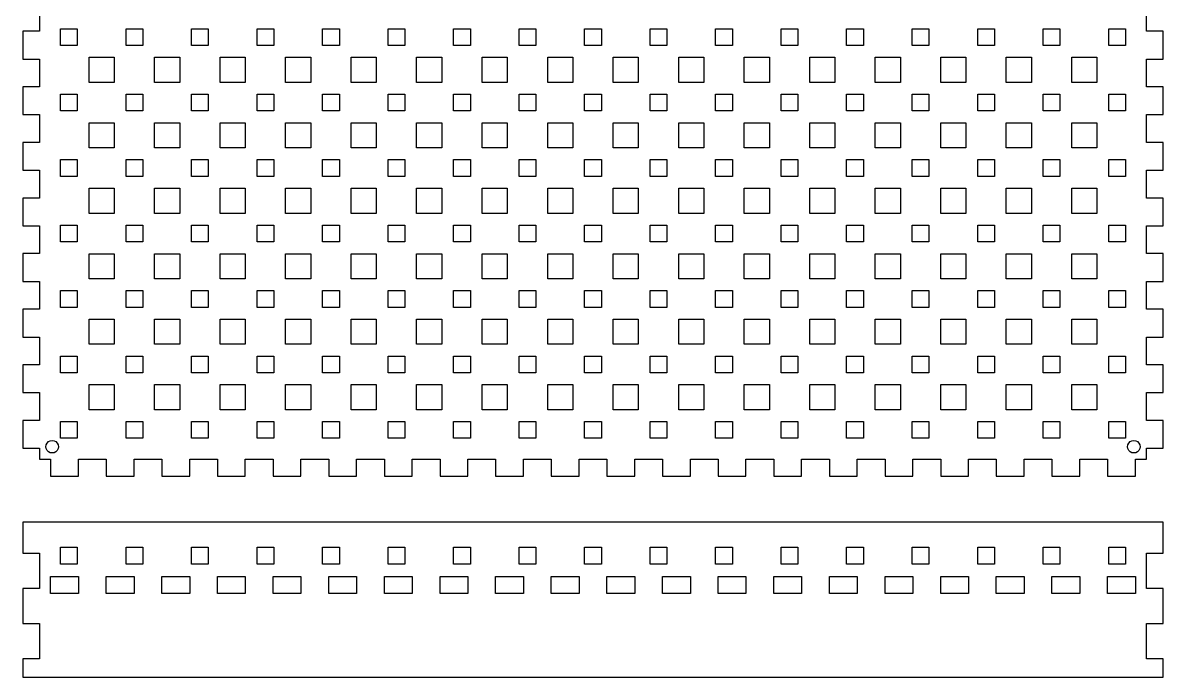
# Model space of a CAD drawing. Header units: metres. Extents: x -282 to 272, y -680 to 554.
# Drawn here: x 0 to 272, y -48 to 108.2 of the extents above; entities that cross this region are included whole.
import ezdxf

# ---------------------------------------------------------------- set-up
doc = ezdxf.new("R2010")
doc.units = ezdxf.units.M

msp = doc.modelspace()

# ---------------------------------------------------------------- linework, layer by layer
for p, q in [((4, 112.78), (4, 106.146)), ((268, 106.146), (268, 112.78)), ((4, 106.146), (0, 106.146)), ((0, 106.146), (0, 99.5122)), ((9, 102.75), (9, 106.75)), ((9, 106.75), (13, 106.75)), ((13, 106.75), (13, 102.75)), ((24.625, 102.75), (24.625, 106.75)), ((24.625, 106.75), (28.625, 106.75)), ((28.625, 106.75), (28.625, 102.75)), ((40.25, 102.75), (40.25, 106.75)), ((40.25, 106.75), (44.25, 106.75)), ((44.25, 106.75), (44.25, 102.75)), ((55.875, 102.75), (55.875, 106.75)), ((55.875, 106.75), (59.875, 106.75)), ((59.875, 106.75), (59.875, 102.75)), ((71.5, 102.75), (71.5, 106.75)), ((71.5, 106.75), (75.5, 106.75)), ((75.5, 106.75), (75.5, 102.75)), ((87.125, 102.75), (87.125, 106.75)), ((87.125, 106.75), (91.125, 106.75)), ((91.125, 106.75), (91.125, 102.75)), ((102.75, 102.75), (102.75, 106.75)), ((102.75, 106.75), (106.75, 106.75)), ((106.75, 106.75), (106.75, 102.75)), ((118.375, 102.75), (118.375, 106.75)), ((118.375, 106.75), (122.375, 106.75)), ((122.375, 106.75), (122.375, 102.75)), ((134, 102.75), (134, 106.75)), ((134, 106.75), (138, 106.75)), ((138, 106.75), (138, 102.75)), ((149.625, 102.75), (149.625, 106.75)), ((149.625, 106.75), (153.625, 106.75)), ((153.625, 106.75), (153.625, 102.75)), ((165.25, 102.75), (165.25, 106.75)), ((165.25, 106.75), (169.25, 106.75)), ((169.25, 106.75), (169.25, 102.75)), ((180.875, 102.75), (180.875, 106.75)), ((180.875, 106.75), (184.875, 106.75)), ((184.875, 106.75), (184.875, 102.75)), ((196.5, 102.75), (196.5, 106.75)), ((196.5, 106.75), (200.5, 106.75)), ((200.5, 106.75), (200.5, 102.75)), ((212.125, 102.75), (212.125, 106.75)), ((212.125, 106.75), (216.125, 106.75)), ((216.125, 106.75), (216.125, 102.75)), ((227.75, 102.75), (227.75, 106.75)), ((227.75, 106.75), (231.75, 106.75)), ((231.75, 106.75), (231.75, 102.75)), ((243.375, 102.75), (243.375, 106.75)), ((243.375, 106.75), (247.375, 106.75)), ((247.375, 106.75), (247.375, 102.75)), ((259, 102.75), (259, 106.75)), ((259, 106.75), (263, 106.75)), ((263, 106.75), (263, 102.75)), ((272, 106.146), (268, 106.146)), ((272, 99.5122), (272, 106.146)), ((13, 102.75), (9, 102.75)), ((28.625, 102.75), (24.625, 102.75)), ((44.25, 102.75), (40.25, 102.75)), ((59.875, 102.75), (55.875, 102.75)), ((75.5, 102.75), (71.5, 102.75)), ((91.125, 102.75), (87.125, 102.75)), ((106.75, 102.75), (102.75, 102.75)), ((122.375, 102.75), (118.375, 102.75)), ((138, 102.75), (134, 102.75)), ((153.625, 102.75), (149.625, 102.75)), ((169.25, 102.75), (165.25, 102.75)), ((184.875, 102.75), (180.875, 102.75)), ((200.5, 102.75), (196.5, 102.75)), ((216.125, 102.75), (212.125, 102.75)), ((231.75, 102.75), (227.75, 102.75)), ((247.375, 102.75), (243.375, 102.75)), ((263, 102.75), (259, 102.75)), ((0, 99.5122), (4, 99.5122)), ((4, 99.5122), (4, 92.878)), ((15.8125, 93.9375), (15.8125, 99.9375)), ((15.8125, 99.9375), (21.8125, 99.9375)), ((21.8125, 99.9375), (21.8125, 93.9375)), ((31.4375, 93.9375), (31.4375, 99.9375)), ((31.4375, 99.9375), (37.4375, 99.9375)), ((37.4375, 99.9375), (37.4375, 93.9375)), ((47.0625, 93.9375), (47.0625, 99.9375)), ((47.0625, 99.9375), (53.0625, 99.9375)), ((53.0625, 99.9375), (53.0625, 93.9375)), ((62.6875, 93.9375), (62.6875, 99.9375)), ((62.6875, 99.9375), (68.6875, 99.9375)), ((68.6875, 99.9375), (68.6875, 93.9375)), ((78.3125, 93.9375), (78.3125, 99.9375)), ((78.3125, 99.9375), (84.3125, 99.9375)), ((84.3125, 99.9375), (84.3125, 93.9375)), ((93.9375, 93.9375), (93.9375, 99.9375)), ((93.9375, 99.9375), (99.9375, 99.9375)), ((99.9375, 99.9375), (99.9375, 93.9375)), ((109.562, 93.9375), (109.562, 99.9375)), ((109.562, 99.9375), (115.562, 99.9375)), ((115.562, 99.9375), (115.562, 93.9375)), ((125.188, 93.9375), (125.188, 99.9375)), ((125.188, 99.9375), (131.188, 99.9375)), ((131.188, 99.9375), (131.188, 93.9375)), ((140.812, 93.9375), (140.812, 99.9375)), ((140.812, 99.9375), (146.812, 99.9375)), ((146.812, 99.9375), (146.812, 93.9375)), ((156.438, 93.9375), (156.438, 99.9375)), ((156.438, 99.9375), (162.438, 99.9375)), ((162.438, 99.9375), (162.438, 93.9375)), ((172.062, 93.9375), (172.062, 99.9375)), ((172.062, 99.9375), (178.062, 99.9375)), ((178.062, 99.9375), (178.062, 93.9375)), ((187.688, 93.9375), (187.688, 99.9375)), ((187.688, 99.9375), (193.688, 99.9375)), ((193.688, 99.9375), (193.688, 93.9375)), ((203.312, 93.9375), (203.312, 99.9375)), ((203.312, 99.9375), (209.312, 99.9375)), ((209.312, 99.9375), (209.312, 93.9375)), ((218.938, 93.9375), (218.938, 99.9375)), ((218.938, 99.9375), (224.938, 99.9375)), ((224.938, 99.9375), (224.938, 93.9375)), ((234.562, 93.9375), (234.562, 99.9375)), ((234.562, 99.9375), (240.562, 99.9375)), ((240.562, 99.9375), (240.562, 93.9375)), ((250.188, 93.9375), (250.188, 99.9375)), ((250.188, 99.9375), (256.188, 99.9375)), ((256.188, 99.9375), (256.188, 93.9375)), ((268, 92.878), (268, 99.5122)), ((268, 99.5122), (272, 99.5122)), ((4, 92.878), (0, 92.878)), ((0, 92.878), (0, 86.2439)), ((21.8125, 93.9375), (15.8125, 93.9375)), ((37.4375, 93.9375), (31.4375, 93.9375)), ((53.0625, 93.9375), (47.0625, 93.9375)), ((68.6875, 93.9375), (62.6875, 93.9375)), ((84.3125, 93.9375), (78.3125, 93.9375)), ((99.9375, 93.9375), (93.9375, 93.9375)), ((115.562, 93.9375), (109.562, 93.9375)), ((131.188, 93.9375), (125.188, 93.9375)), ((146.812, 93.9375), (140.812, 93.9375)), ((162.438, 93.9375), (156.438, 93.9375)), ((178.062, 93.9375), (172.062, 93.9375)), ((193.688, 93.9375), (187.688, 93.9375)), ((209.312, 93.9375), (203.312, 93.9375)), ((224.938, 93.9375), (218.938, 93.9375)), ((240.562, 93.9375), (234.562, 93.9375)), ((256.188, 93.9375), (250.188, 93.9375)), ((272, 92.878), (268, 92.878)), ((272, 86.2439), (272, 92.878)), ((9, 87.125), (9, 91.125)), ((9, 91.125), (13, 91.125)), ((13, 91.125), (13, 87.125)), ((24.625, 87.125), (24.625, 91.125)), ((24.625, 91.125), (28.625, 91.125)), ((28.625, 91.125), (28.625, 87.125)), ((40.25, 87.125), (40.25, 91.125)), ((40.25, 91.125), (44.25, 91.125)), ((44.25, 91.125), (44.25, 87.125)), ((55.875, 87.125), (55.875, 91.125)), ((55.875, 91.125), (59.875, 91.125)), ((59.875, 91.125), (59.875, 87.125)), ((71.5, 87.125), (71.5, 91.125)), ((71.5, 91.125), (75.5, 91.125)), ((75.5, 91.125), (75.5, 87.125)), ((87.125, 87.125), (87.125, 91.125)), ((87.125, 91.125), (91.125, 91.125)), ((91.125, 91.125), (91.125, 87.125)), ((102.75, 87.125), (102.75, 91.125)), ((102.75, 91.125), (106.75, 91.125)), ((106.75, 91.125), (106.75, 87.125)), ((118.375, 87.125), (118.375, 91.125)), ((118.375, 91.125), (122.375, 91.125)), ((122.375, 91.125), (122.375, 87.125)), ((134, 87.125), (134, 91.125)), ((134, 91.125), (138, 91.125)), ((138, 91.125), (138, 87.125)), ((149.625, 87.125), (149.625, 91.125)), ((149.625, 91.125), (153.625, 91.125)), ((153.625, 91.125), (153.625, 87.125)), ((165.25, 87.125), (165.25, 91.125)), ((165.25, 91.125), (169.25, 91.125)), ((169.25, 91.125), (169.25, 87.125)), ((180.875, 87.125), (180.875, 91.125)), ((180.875, 91.125), (184.875, 91.125)), ((184.875, 91.125), (184.875, 87.125)), ((196.5, 87.125), (196.5, 91.125)), ((196.5, 91.125), (200.5, 91.125)), ((200.5, 91.125), (200.5, 87.125)), ((212.125, 87.125), (212.125, 91.125)), ((212.125, 91.125), (216.125, 91.125)), ((216.125, 91.125), (216.125, 87.125)), ((227.75, 87.125), (227.75, 91.125)), ((227.75, 91.125), (231.75, 91.125)), ((231.75, 91.125), (231.75, 87.125)), ((243.375, 87.125), (243.375, 91.125)), ((243.375, 91.125), (247.375, 91.125)), ((247.375, 91.125), (247.375, 87.125)), ((259, 87.125), (259, 91.125)), ((259, 91.125), (263, 91.125)), ((263, 91.125), (263, 87.125)), ((13, 87.125), (9, 87.125)), ((28.625, 87.125), (24.625, 87.125)), ((44.25, 87.125), (40.25, 87.125)), ((59.875, 87.125), (55.875, 87.125)), ((75.5, 87.125), (71.5, 87.125)), ((91.125, 87.125), (87.125, 87.125)), ((106.75, 87.125), (102.75, 87.125)), ((122.375, 87.125), (118.375, 87.125)), ((138, 87.125), (134, 87.125)), ((153.625, 87.125), (149.625, 87.125)), ((169.25, 87.125), (165.25, 87.125)), ((184.875, 87.125), (180.875, 87.125)), ((200.5, 87.125), (196.5, 87.125)), ((216.125, 87.125), (212.125, 87.125)), ((231.75, 87.125), (227.75, 87.125)), ((247.375, 87.125), (243.375, 87.125)), ((263, 87.125), (259, 87.125)), ((0, 86.2439), (4, 86.2439)), ((4, 86.2439), (4, 79.6097)), ((268, 79.6097), (268, 86.2439)), ((268, 86.2439), (272, 86.2439)), ((15.8125, 78.3125), (15.8125, 84.3125)), ((15.8125, 84.3125), (21.8125, 84.3125)), ((21.8125, 84.3125), (21.8125, 78.3125)), ((31.4375, 78.3125), (31.4375, 84.3125)), ((31.4375, 84.3125), (37.4375, 84.3125)), ((37.4375, 84.3125), (37.4375, 78.3125)), ((47.0625, 78.3125), (47.0625, 84.3125)), ((47.0625, 84.3125), (53.0625, 84.3125)), ((53.0625, 84.3125), (53.0625, 78.3125)), ((62.6875, 78.3125), (62.6875, 84.3125)), ((62.6875, 84.3125), (68.6875, 84.3125)), ((68.6875, 84.3125), (68.6875, 78.3125)), ((78.3125, 78.3125), (78.3125, 84.3125)), ((78.3125, 84.3125), (84.3125, 84.3125)), ((84.3125, 84.3125), (84.3125, 78.3125)), ((93.9375, 78.3125), (93.9375, 84.3125)), ((93.9375, 84.3125), (99.9375, 84.3125)), ((99.9375, 84.3125), (99.9375, 78.3125)), ((109.562, 78.3125), (109.562, 84.3125)), ((109.562, 84.3125), (115.562, 84.3125)), ((115.562, 84.3125), (115.562, 78.3125)), ((125.188, 78.3125), (125.188, 84.3125)), ((125.188, 84.3125), (131.188, 84.3125)), ((131.188, 84.3125), (131.188, 78.3125)), ((140.812, 78.3125), (140.812, 84.3125)), ((140.812, 84.3125), (146.812, 84.3125)), ((146.812, 84.3125), (146.812, 78.3125)), ((156.438, 78.3125), (156.438, 84.3125)), ((156.438, 84.3125), (162.438, 84.3125)), ((162.438, 84.3125), (162.438, 78.3125)), ((172.062, 78.3125), (172.062, 84.3125)), ((172.062, 84.3125), (178.062, 84.3125)), ((178.062, 84.3125), (178.062, 78.3125)), ((187.688, 78.3125), (187.688, 84.3125)), ((187.688, 84.3125), (193.688, 84.3125)), ((193.688, 84.3125), (193.688, 78.3125)), ((203.312, 78.3125), (203.312, 84.3125)), ((203.312, 84.3125), (209.312, 84.3125)), ((209.312, 84.3125), (209.312, 78.3125)), ((218.938, 78.3125), (218.938, 84.3125)), ((218.938, 84.3125), (224.938, 84.3125)), ((224.938, 84.3125), (224.938, 78.3125)), ((234.562, 78.3125), (234.562, 84.3125)), ((234.562, 84.3125), (240.562, 84.3125)), ((240.562, 84.3125), (240.562, 78.3125)), ((250.188, 78.3125), (250.188, 84.3125)), ((250.188, 84.3125), (256.188, 84.3125)), ((256.188, 84.3125), (256.188, 78.3125)), ((4, 79.6097), (0, 79.6097)), ((0, 79.6097), (0, 72.9756)), ((272, 79.6097), (268, 79.6097)), ((272, 72.9756), (272, 79.6097)), ((21.8125, 78.3125), (15.8125, 78.3125)), ((37.4375, 78.3125), (31.4375, 78.3125)), ((53.0625, 78.3125), (47.0625, 78.3125)), ((68.6875, 78.3125), (62.6875, 78.3125)), ((84.3125, 78.3125), (78.3125, 78.3125)), ((99.9375, 78.3125), (93.9375, 78.3125)), ((115.562, 78.3125), (109.562, 78.3125)), ((131.188, 78.3125), (125.188, 78.3125)), ((146.812, 78.3125), (140.812, 78.3125)), ((162.438, 78.3125), (156.438, 78.3125)), ((178.062, 78.3125), (172.062, 78.3125)), ((193.688, 78.3125), (187.688, 78.3125)), ((209.312, 78.3125), (203.312, 78.3125)), ((224.938, 78.3125), (218.938, 78.3125)), ((240.562, 78.3125), (234.562, 78.3125)), ((256.188, 78.3125), (250.188, 78.3125)), ((9, 71.5), (9, 75.5)), ((9, 75.5), (13, 75.5)), ((13, 75.5), (13, 71.5)), ((24.625, 71.5), (24.625, 75.5)), ((24.625, 75.5), (28.625, 75.5)), ((28.625, 75.5), (28.625, 71.5)), ((40.25, 71.5), (40.25, 75.5)), ((40.25, 75.5), (44.25, 75.5)), ((44.25, 75.5), (44.25, 71.5)), ((55.875, 71.5), (55.875, 75.5)), ((55.875, 75.5), (59.875, 75.5)), ((59.875, 75.5), (59.875, 71.5)), ((71.5, 71.5), (71.5, 75.5)), ((71.5, 75.5), (75.5, 75.5)), ((75.5, 75.5), (75.5, 71.5)), ((87.125, 71.5), (87.125, 75.5)), ((87.125, 75.5), (91.125, 75.5)), ((91.125, 75.5), (91.125, 71.5)), ((102.75, 71.5), (102.75, 75.5)), ((102.75, 75.5), (106.75, 75.5)), ((106.75, 75.5), (106.75, 71.5)), ((118.375, 71.5), (118.375, 75.5)), ((118.375, 75.5), (122.375, 75.5)), ((122.375, 75.5), (122.375, 71.5)), ((134, 71.5), (134, 75.5)), ((134, 75.5), (138, 75.5)), ((138, 75.5), (138, 71.5)), ((149.625, 71.5), (149.625, 75.5)), ((149.625, 75.5), (153.625, 75.5)), ((153.625, 75.5), (153.625, 71.5)), ((165.25, 71.5), (165.25, 75.5)), ((165.25, 75.5), (169.25, 75.5)), ((169.25, 75.5), (169.25, 71.5)), ((180.875, 71.5), (180.875, 75.5)), ((180.875, 75.5), (184.875, 75.5)), ((184.875, 75.5), (184.875, 71.5)), ((196.5, 71.5), (196.5, 75.5)), ((196.5, 75.5), (200.5, 75.5)), ((200.5, 75.5), (200.5, 71.5)), ((212.125, 71.5), (212.125, 75.5)), ((212.125, 75.5), (216.125, 75.5)), ((216.125, 75.5), (216.125, 71.5)), ((227.75, 71.5), (227.75, 75.5)), ((227.75, 75.5), (231.75, 75.5)), ((231.75, 75.5), (231.75, 71.5)), ((243.375, 71.5), (243.375, 75.5)), ((243.375, 75.5), (247.375, 75.5)), ((247.375, 75.5), (247.375, 71.5)), ((259, 71.5), (259, 75.5)), ((259, 75.5), (263, 75.5)), ((263, 75.5), (263, 71.5)), ((0, 72.9756), (4, 72.9756)), ((4, 72.9756), (4, 66.3415)), ((13, 71.5), (9, 71.5)), ((28.625, 71.5), (24.625, 71.5)), ((44.25, 71.5), (40.25, 71.5)), ((59.875, 71.5), (55.875, 71.5)), ((75.5, 71.5), (71.5, 71.5)), ((91.125, 71.5), (87.125, 71.5)), ((106.75, 71.5), (102.75, 71.5)), ((122.375, 71.5), (118.375, 71.5)), ((138, 71.5), (134, 71.5)), ((153.625, 71.5), (149.625, 71.5)), ((169.25, 71.5), (165.25, 71.5)), ((184.875, 71.5), (180.875, 71.5)), ((200.5, 71.5), (196.5, 71.5)), ((216.125, 71.5), (212.125, 71.5)), ((231.75, 71.5), (227.75, 71.5)), ((247.375, 71.5), (243.375, 71.5)), ((263, 71.5), (259, 71.5)), ((268, 66.3415), (268, 72.9756)), ((268, 72.9756), (272, 72.9756)), ((15.8125, 62.6875), (15.8125, 68.6875)), ((15.8125, 68.6875), (21.8125, 68.6875)), ((21.8125, 68.6875), (21.8125, 62.6875)), ((31.4375, 62.6875), (31.4375, 68.6875)), ((31.4375, 68.6875), (37.4375, 68.6875)), ((37.4375, 68.6875), (37.4375, 62.6875)), ((47.0625, 62.6875), (47.0625, 68.6875)), ((47.0625, 68.6875), (53.0625, 68.6875)), ((53.0625, 68.6875), (53.0625, 62.6875)), ((62.6875, 62.6875), (62.6875, 68.6875)), ((62.6875, 68.6875), (68.6875, 68.6875)), ((68.6875, 68.6875), (68.6875, 62.6875)), ((78.3125, 62.6875), (78.3125, 68.6875)), ((78.3125, 68.6875), (84.3125, 68.6875)), ((84.3125, 68.6875), (84.3125, 62.6875)), ((93.9375, 62.6875), (93.9375, 68.6875)), ((93.9375, 68.6875), (99.9375, 68.6875)), ((99.9375, 68.6875), (99.9375, 62.6875)), ((109.562, 62.6875), (109.562, 68.6875)), ((109.562, 68.6875), (115.562, 68.6875)), ((115.562, 68.6875), (115.562, 62.6875)), ((125.188, 62.6875), (125.188, 68.6875)), ((125.188, 68.6875), (131.188, 68.6875)), ((131.188, 68.6875), (131.188, 62.6875)), ((140.812, 62.6875), (140.812, 68.6875)), ((140.812, 68.6875), (146.812, 68.6875)), ((146.812, 68.6875), (146.812, 62.6875)), ((156.438, 62.6875), (156.438, 68.6875)), ((156.438, 68.6875), (162.438, 68.6875)), ((162.438, 68.6875), (162.438, 62.6875)), ((172.062, 62.6875), (172.062, 68.6875)), ((172.062, 68.6875), (178.062, 68.6875)), ((178.062, 68.6875), (178.062, 62.6875)), ((187.688, 62.6875), (187.688, 68.6875)), ((187.688, 68.6875), (193.688, 68.6875)), ((193.688, 68.6875), (193.688, 62.6875)), ((203.312, 62.6875), (203.312, 68.6875)), ((203.312, 68.6875), (209.312, 68.6875)), ((209.312, 68.6875), (209.312, 62.6875)), ((218.938, 62.6875), (218.938, 68.6875)), ((218.938, 68.6875), (224.938, 68.6875)), ((224.938, 68.6875), (224.938, 62.6875)), ((234.562, 62.6875), (234.562, 68.6875)), ((234.562, 68.6875), (240.562, 68.6875)), ((240.562, 68.6875), (240.562, 62.6875)), ((250.188, 62.6875), (250.188, 68.6875)), ((250.188, 68.6875), (256.188, 68.6875)), ((256.188, 68.6875), (256.188, 62.6875)), ((4, 66.3415), (0, 66.3415)), ((0, 66.3415), (0, 59.7073)), ((272, 66.3415), (268, 66.3415)), ((272, 59.7073), (272, 66.3415)), ((21.8125, 62.6875), (15.8125, 62.6875)), ((37.4375, 62.6875), (31.4375, 62.6875)), ((53.0625, 62.6875), (47.0625, 62.6875)), ((68.6875, 62.6875), (62.6875, 62.6875)), ((84.3125, 62.6875), (78.3125, 62.6875)), ((99.9375, 62.6875), (93.9375, 62.6875)), ((115.562, 62.6875), (109.562, 62.6875)), ((131.188, 62.6875), (125.188, 62.6875)), ((146.812, 62.6875), (140.812, 62.6875)), ((162.438, 62.6875), (156.438, 62.6875)), ((178.062, 62.6875), (172.062, 62.6875)), ((193.688, 62.6875), (187.688, 62.6875)), ((209.312, 62.6875), (203.312, 62.6875)), ((224.938, 62.6875), (218.938, 62.6875)), ((240.562, 62.6875), (234.562, 62.6875)), ((256.188, 62.6875), (250.188, 62.6875)), ((9, 55.875), (9, 59.875)), ((9, 59.875), (13, 59.875)), ((13, 59.875), (13, 55.875)), ((24.625, 55.875), (24.625, 59.875)), ((24.625, 59.875), (28.625, 59.875)), ((28.625, 59.875), (28.625, 55.875)), ((40.25, 55.875), (40.25, 59.875)), ((40.25, 59.875), (44.25, 59.875)), ((44.25, 59.875), (44.25, 55.875)), ((55.875, 55.875), (55.875, 59.875)), ((55.875, 59.875), (59.875, 59.875)), ((59.875, 59.875), (59.875, 55.875)), ((71.5, 55.875), (71.5, 59.875)), ((71.5, 59.875), (75.5, 59.875)), ((75.5, 59.875), (75.5, 55.875)), ((87.125, 55.875), (87.125, 59.875)), ((87.125, 59.875), (91.125, 59.875)), ((91.125, 59.875), (91.125, 55.875)), ((102.75, 55.875), (102.75, 59.875)), ((102.75, 59.875), (106.75, 59.875)), ((106.75, 59.875), (106.75, 55.875)), ((118.375, 55.875), (118.375, 59.875)), ((118.375, 59.875), (122.375, 59.875)), ((122.375, 59.875), (122.375, 55.875)), ((134, 55.875), (134, 59.875)), ((134, 59.875), (138, 59.875)), ((138, 59.875), (138, 55.875)), ((149.625, 55.875), (149.625, 59.875)), ((149.625, 59.875), (153.625, 59.875)), ((153.625, 59.875), (153.625, 55.875)), ((165.25, 55.875), (165.25, 59.875)), ((165.25, 59.875), (169.25, 59.875)), ((169.25, 59.875), (169.25, 55.875)), ((180.875, 55.875), (180.875, 59.875)), ((180.875, 59.875), (184.875, 59.875)), ((184.875, 59.875), (184.875, 55.875)), ((196.5, 55.875), (196.5, 59.875)), ((196.5, 59.875), (200.5, 59.875)), ((200.5, 59.875), (200.5, 55.875)), ((212.125, 55.875), (212.125, 59.875)), ((212.125, 59.875), (216.125, 59.875)), ((216.125, 59.875), (216.125, 55.875)), ((227.75, 55.875), (227.75, 59.875)), ((227.75, 59.875), (231.75, 59.875)), ((231.75, 59.875), (231.75, 55.875)), ((243.375, 55.875), (243.375, 59.875)), ((243.375, 59.875), (247.375, 59.875)), ((247.375, 59.875), (247.375, 55.875)), ((259, 55.875), (259, 59.875)), ((259, 59.875), (263, 59.875)), ((263, 59.875), (263, 55.875)), ((0, 59.7073), (4, 59.7073)), ((4, 59.7073), (4, 53.0732)), ((268, 53.0732), (268, 59.7073)), ((268, 59.7073), (272, 59.7073)), ((13, 55.875), (9, 55.875)), ((28.625, 55.875), (24.625, 55.875)), ((44.25, 55.875), (40.25, 55.875)), ((59.875, 55.875), (55.875, 55.875)), ((75.5, 55.875), (71.5, 55.875)), ((91.125, 55.875), (87.125, 55.875)), ((106.75, 55.875), (102.75, 55.875)), ((122.375, 55.875), (118.375, 55.875)), ((138, 55.875), (134, 55.875)), ((153.625, 55.875), (149.625, 55.875)), ((169.25, 55.875), (165.25, 55.875)), ((184.875, 55.875), (180.875, 55.875)), ((200.5, 55.875), (196.5, 55.875)), ((216.125, 55.875), (212.125, 55.875)), ((231.75, 55.875), (227.75, 55.875)), ((247.375, 55.875), (243.375, 55.875)), ((263, 55.875), (259, 55.875)), ((4, 53.0732), (0, 53.0732)), ((0, 53.0732), (0, 46.439)), ((15.8125, 47.0625), (15.8125, 53.0625)), ((15.8125, 53.0625), (21.8125, 53.0625)), ((21.8125, 53.0625), (21.8125, 47.0625)), ((31.4375, 47.0625), (31.4375, 53.0625)), ((31.4375, 53.0625), (37.4375, 53.0625)), ((37.4375, 53.0625), (37.4375, 47.0625)), ((47.0625, 47.0625), (47.0625, 53.0625)), ((47.0625, 53.0625), (53.0625, 53.0625)), ((53.0625, 53.0625), (53.0625, 47.0625)), ((62.6875, 47.0625), (62.6875, 53.0625)), ((62.6875, 53.0625), (68.6875, 53.0625)), ((68.6875, 53.0625), (68.6875, 47.0625)), ((78.3125, 47.0625), (78.3125, 53.0625)), ((78.3125, 53.0625), (84.3125, 53.0625)), ((84.3125, 53.0625), (84.3125, 47.0625)), ((93.9375, 47.0625), (93.9375, 53.0625)), ((93.9375, 53.0625), (99.9375, 53.0625)), ((99.9375, 53.0625), (99.9375, 47.0625)), ((109.562, 47.0625), (109.562, 53.0625)), ((109.562, 53.0625), (115.562, 53.0625)), ((115.562, 53.0625), (115.562, 47.0625)), ((125.188, 47.0625), (125.188, 53.0625)), ((125.188, 53.0625), (131.188, 53.0625)), ((131.188, 53.0625), (131.188, 47.0625)), ((140.812, 47.0625), (140.812, 53.0625)), ((140.812, 53.0625), (146.812, 53.0625)), ((146.812, 53.0625), (146.812, 47.0625)), ((156.438, 47.0625), (156.438, 53.0625)), ((156.438, 53.0625), (162.438, 53.0625)), ((162.438, 53.0625), (162.438, 47.0625)), ((172.062, 47.0625), (172.062, 53.0625)), ((172.062, 53.0625), (178.062, 53.0625)), ((178.062, 53.0625), (178.062, 47.0625)), ((187.688, 47.0625), (187.688, 53.0625)), ((187.688, 53.0625), (193.688, 53.0625)), ((193.688, 53.0625), (193.688, 47.0625)), ((203.312, 47.0625), (203.312, 53.0625)), ((203.312, 53.0625), (209.312, 53.0625)), ((209.312, 53.0625), (209.312, 47.0625)), ((218.938, 47.0625), (218.938, 53.0625)), ((218.938, 53.0625), (224.938, 53.0625)), ((224.938, 53.0625), (224.938, 47.0625)), ((234.562, 47.0625), (234.562, 53.0625)), ((234.562, 53.0625), (240.562, 53.0625)), ((240.562, 53.0625), (240.562, 47.0625)), ((250.188, 47.0625), (250.188, 53.0625)), ((250.188, 53.0625), (256.188, 53.0625)), ((256.188, 53.0625), (256.188, 47.0625)), ((272, 53.0732), (268, 53.0732)), ((272, 46.439), (272, 53.0732)), ((0, 46.439), (4, 46.439)), ((4, 46.439), (4, 39.8049)), ((21.8125, 47.0625), (15.8125, 47.0625)), ((37.4375, 47.0625), (31.4375, 47.0625)), ((53.0625, 47.0625), (47.0625, 47.0625)), ((68.6875, 47.0625), (62.6875, 47.0625)), ((84.3125, 47.0625), (78.3125, 47.0625)), ((99.9375, 47.0625), (93.9375, 47.0625)), ((115.562, 47.0625), (109.562, 47.0625)), ((131.188, 47.0625), (125.188, 47.0625)), ((146.812, 47.0625), (140.812, 47.0625)), ((162.438, 47.0625), (156.438, 47.0625)), ((178.062, 47.0625), (172.062, 47.0625)), ((193.688, 47.0625), (187.688, 47.0625)), ((209.312, 47.0625), (203.312, 47.0625)), ((224.938, 47.0625), (218.938, 47.0625)), ((240.562, 47.0625), (234.562, 47.0625)), ((256.188, 47.0625), (250.188, 47.0625)), ((268, 39.8049), (268, 46.439)), ((268, 46.439), (272, 46.439)), ((9, 40.25), (9, 44.25)), ((9, 44.25), (13, 44.25)), ((13, 44.25), (13, 40.25)), ((24.625, 40.25), (24.625, 44.25)), ((24.625, 44.25), (28.625, 44.25)), ((28.625, 44.25), (28.625, 40.25)), ((40.25, 40.25), (40.25, 44.25)), ((40.25, 44.25), (44.25, 44.25)), ((44.25, 44.25), (44.25, 40.25)), ((55.875, 40.25), (55.875, 44.25)), ((55.875, 44.25), (59.875, 44.25)), ((59.875, 44.25), (59.875, 40.25)), ((71.5, 40.25), (71.5, 44.25)), ((71.5, 44.25), (75.5, 44.25)), ((75.5, 44.25), (75.5, 40.25)), ((87.125, 40.25), (87.125, 44.25)), ((87.125, 44.25), (91.125, 44.25)), ((91.125, 44.25), (91.125, 40.25)), ((102.75, 40.25), (102.75, 44.25)), ((102.75, 44.25), (106.75, 44.25)), ((106.75, 44.25), (106.75, 40.25)), ((118.375, 40.25), (118.375, 44.25)), ((118.375, 44.25), (122.375, 44.25)), ((122.375, 44.25), (122.375, 40.25)), ((134, 40.25), (134, 44.25)), ((134, 44.25), (138, 44.25)), ((138, 44.25), (138, 40.25)), ((149.625, 40.25), (149.625, 44.25)), ((149.625, 44.25), (153.625, 44.25)), ((153.625, 44.25), (153.625, 40.25)), ((165.25, 40.25), (165.25, 44.25)), ((165.25, 44.25), (169.25, 44.25)), ((169.25, 44.25), (169.25, 40.25)), ((180.875, 40.25), (180.875, 44.25)), ((180.875, 44.25), (184.875, 44.25)), ((184.875, 44.25), (184.875, 40.25)), ((196.5, 40.25), (196.5, 44.25)), ((196.5, 44.25), (200.5, 44.25)), ((200.5, 44.25), (200.5, 40.25)), ((212.125, 40.25), (212.125, 44.25)), ((212.125, 44.25), (216.125, 44.25)), ((216.125, 44.25), (216.125, 40.25)), ((227.75, 40.25), (227.75, 44.25)), ((227.75, 44.25), (231.75, 44.25)), ((231.75, 44.25), (231.75, 40.25)), ((243.375, 40.25), (243.375, 44.25)), ((243.375, 44.25), (247.375, 44.25)), ((247.375, 44.25), (247.375, 40.25)), ((259, 40.25), (259, 44.25)), ((259, 44.25), (263, 44.25)), ((263, 44.25), (263, 40.25)), ((4, 39.8049), (0, 39.8049)), ((0, 39.8049), (0, 33.1707)), ((13, 40.25), (9, 40.25)), ((28.625, 40.25), (24.625, 40.25)), ((44.25, 40.25), (40.25, 40.25)), ((59.875, 40.25), (55.875, 40.25)), ((75.5, 40.25), (71.5, 40.25)), ((91.125, 40.25), (87.125, 40.25)), ((106.75, 40.25), (102.75, 40.25)), ((122.375, 40.25), (118.375, 40.25)), ((138, 40.25), (134, 40.25)), ((153.625, 40.25), (149.625, 40.25)), ((169.25, 40.25), (165.25, 40.25)), ((184.875, 40.25), (180.875, 40.25)), ((200.5, 40.25), (196.5, 40.25)), ((216.125, 40.25), (212.125, 40.25)), ((231.75, 40.25), (227.75, 40.25)), ((247.375, 40.25), (243.375, 40.25)), ((263, 40.25), (259, 40.25)), ((272, 39.8049), (268, 39.8049)), ((272, 33.1707), (272, 39.8049)), ((15.8125, 31.4375), (15.8125, 37.4375)), ((15.8125, 37.4375), (21.8125, 37.4375)), ((21.8125, 37.4375), (21.8125, 31.4375)), ((31.4375, 31.4375), (31.4375, 37.4375)), ((31.4375, 37.4375), (37.4375, 37.4375)), ((37.4375, 37.4375), (37.4375, 31.4375)), ((47.0625, 31.4375), (47.0625, 37.4375)), ((47.0625, 37.4375), (53.0625, 37.4375)), ((53.0625, 37.4375), (53.0625, 31.4375)), ((62.6875, 31.4375), (62.6875, 37.4375)), ((62.6875, 37.4375), (68.6875, 37.4375)), ((68.6875, 37.4375), (68.6875, 31.4375)), ((78.3125, 31.4375), (78.3125, 37.4375)), ((78.3125, 37.4375), (84.3125, 37.4375)), ((84.3125, 37.4375), (84.3125, 31.4375)), ((93.9375, 31.4375), (93.9375, 37.4375)), ((93.9375, 37.4375), (99.9375, 37.4375)), ((99.9375, 37.4375), (99.9375, 31.4375)), ((109.562, 31.4375), (109.562, 37.4375)), ((109.562, 37.4375), (115.562, 37.4375)), ((115.562, 37.4375), (115.562, 31.4375)), ((125.188, 31.4375), (125.188, 37.4375)), ((125.188, 37.4375), (131.188, 37.4375)), ((131.188, 37.4375), (131.188, 31.4375)), ((140.812, 31.4375), (140.812, 37.4375)), ((140.812, 37.4375), (146.812, 37.4375)), ((146.812, 37.4375), (146.812, 31.4375)), ((156.438, 31.4375), (156.438, 37.4375)), ((156.438, 37.4375), (162.438, 37.4375)), ((162.438, 37.4375), (162.438, 31.4375)), ((172.062, 31.4375), (172.062, 37.4375)), ((172.062, 37.4375), (178.062, 37.4375)), ((178.062, 37.4375), (178.062, 31.4375)), ((187.688, 31.4375), (187.688, 37.4375)), ((187.688, 37.4375), (193.688, 37.4375)), ((193.688, 37.4375), (193.688, 31.4375)), ((203.312, 31.4375), (203.312, 37.4375)), ((203.312, 37.4375), (209.312, 37.4375)), ((209.312, 37.4375), (209.312, 31.4375)), ((218.938, 31.4375), (218.938, 37.4375)), ((218.938, 37.4375), (224.938, 37.4375)), ((224.938, 37.4375), (224.938, 31.4375)), ((234.562, 31.4375), (234.562, 37.4375)), ((234.562, 37.4375), (240.562, 37.4375)), ((240.562, 37.4375), (240.562, 31.4375)), ((250.188, 31.4375), (250.188, 37.4375)), ((250.188, 37.4375), (256.188, 37.4375)), ((256.188, 37.4375), (256.188, 31.4375)), ((0, 33.1707), (4, 33.1707)), ((4, 33.1707), (4, 26.5366)), ((268, 26.5366), (268, 33.1707)), ((268, 33.1707), (272, 33.1707)), ((21.8125, 31.4375), (15.8125, 31.4375)), ((37.4375, 31.4375), (31.4375, 31.4375)), ((53.0625, 31.4375), (47.0625, 31.4375)), ((68.6875, 31.4375), (62.6875, 31.4375)), ((84.3125, 31.4375), (78.3125, 31.4375)), ((99.9375, 31.4375), (93.9375, 31.4375)), ((115.562, 31.4375), (109.562, 31.4375)), ((131.188, 31.4375), (125.188, 31.4375)), ((146.812, 31.4375), (140.812, 31.4375)), ((162.438, 31.4375), (156.438, 31.4375)), ((178.062, 31.4375), (172.062, 31.4375)), ((193.688, 31.4375), (187.688, 31.4375)), ((209.312, 31.4375), (203.312, 31.4375)), ((224.938, 31.4375), (218.938, 31.4375)), ((240.562, 31.4375), (234.562, 31.4375)), ((256.188, 31.4375), (250.188, 31.4375)), ((9, 24.625), (9, 28.625)), ((9, 28.625), (13, 28.625)), ((13, 28.625), (13, 24.625)), ((24.625, 24.625), (24.625, 28.625)), ((24.625, 28.625), (28.625, 28.625)), ((28.625, 28.625), (28.625, 24.625)), ((40.25, 24.625), (40.25, 28.625)), ((40.25, 28.625), (44.25, 28.625)), ((44.25, 28.625), (44.25, 24.625)), ((55.875, 24.625), (55.875, 28.625)), ((55.875, 28.625), (59.875, 28.625)), ((59.875, 28.625), (59.875, 24.625)), ((71.5, 24.625), (71.5, 28.625)), ((71.5, 28.625), (75.5, 28.625)), ((75.5, 28.625), (75.5, 24.625)), ((87.125, 24.625), (87.125, 28.625)), ((87.125, 28.625), (91.125, 28.625)), ((91.125, 28.625), (91.125, 24.625)), ((102.75, 24.625), (102.75, 28.625)), ((102.75, 28.625), (106.75, 28.625)), ((106.75, 28.625), (106.75, 24.625)), ((118.375, 24.625), (118.375, 28.625)), ((118.375, 28.625), (122.375, 28.625)), ((122.375, 28.625), (122.375, 24.625)), ((134, 24.625), (134, 28.625)), ((134, 28.625), (138, 28.625)), ((138, 28.625), (138, 24.625)), ((149.625, 24.625), (149.625, 28.625)), ((149.625, 28.625), (153.625, 28.625)), ((153.625, 28.625), (153.625, 24.625)), ((165.25, 24.625), (165.25, 28.625)), ((165.25, 28.625), (169.25, 28.625)), ((169.25, 28.625), (169.25, 24.625)), ((180.875, 24.625), (180.875, 28.625)), ((180.875, 28.625), (184.875, 28.625)), ((184.875, 28.625), (184.875, 24.625)), ((196.5, 24.625), (196.5, 28.625)), ((196.5, 28.625), (200.5, 28.625)), ((200.5, 28.625), (200.5, 24.625)), ((212.125, 24.625), (212.125, 28.625)), ((212.125, 28.625), (216.125, 28.625)), ((216.125, 28.625), (216.125, 24.625)), ((227.75, 24.625), (227.75, 28.625)), ((227.75, 28.625), (231.75, 28.625)), ((231.75, 28.625), (231.75, 24.625)), ((243.375, 24.625), (243.375, 28.625)), ((243.375, 28.625), (247.375, 28.625)), ((247.375, 28.625), (247.375, 24.625)), ((259, 24.625), (259, 28.625)), ((259, 28.625), (263, 28.625)), ((263, 28.625), (263, 24.625)), ((4, 26.5366), (0, 26.5366)), ((0, 26.5366), (0, 19.9024)), ((13, 24.625), (9, 24.625)), ((28.625, 24.625), (24.625, 24.625)), ((44.25, 24.625), (40.25, 24.625)), ((59.875, 24.625), (55.875, 24.625)), ((75.5, 24.625), (71.5, 24.625)), ((91.125, 24.625), (87.125, 24.625)), ((106.75, 24.625), (102.75, 24.625)), ((122.375, 24.625), (118.375, 24.625)), ((138, 24.625), (134, 24.625)), ((153.625, 24.625), (149.625, 24.625)), ((169.25, 24.625), (165.25, 24.625)), ((184.875, 24.625), (180.875, 24.625)), ((200.5, 24.625), (196.5, 24.625)), ((216.125, 24.625), (212.125, 24.625)), ((231.75, 24.625), (227.75, 24.625)), ((247.375, 24.625), (243.375, 24.625)), ((263, 24.625), (259, 24.625)), ((272, 26.5366), (268, 26.5366)), ((272, 19.9024), (272, 26.5366)), ((15.8125, 15.8125), (15.8125, 21.8125)), ((15.8125, 21.8125), (21.8125, 21.8125)), ((21.8125, 21.8125), (21.8125, 15.8125)), ((31.4375, 15.8125), (31.4375, 21.8125)), ((31.4375, 21.8125), (37.4375, 21.8125)), ((37.4375, 21.8125), (37.4375, 15.8125)), ((47.0625, 15.8125), (47.0625, 21.8125)), ((47.0625, 21.8125), (53.0625, 21.8125)), ((53.0625, 21.8125), (53.0625, 15.8125)), ((62.6875, 15.8125), (62.6875, 21.8125)), ((62.6875, 21.8125), (68.6875, 21.8125)), ((68.6875, 21.8125), (68.6875, 15.8125)), ((78.3125, 15.8125), (78.3125, 21.8125)), ((78.3125, 21.8125), (84.3125, 21.8125)), ((84.3125, 21.8125), (84.3125, 15.8125)), ((93.9375, 15.8125), (93.9375, 21.8125)), ((93.9375, 21.8125), (99.9375, 21.8125)), ((99.9375, 21.8125), (99.9375, 15.8125)), ((109.562, 15.8125), (109.562, 21.8125)), ((109.562, 21.8125), (115.562, 21.8125)), ((115.562, 21.8125), (115.562, 15.8125)), ((125.188, 15.8125), (125.188, 21.8125)), ((125.188, 21.8125), (131.188, 21.8125)), ((131.188, 21.8125), (131.188, 15.8125)), ((140.812, 15.8125), (140.812, 21.8125)), ((140.812, 21.8125), (146.812, 21.8125)), ((146.812, 21.8125), (146.812, 15.8125)), ((156.438, 15.8125), (156.438, 21.8125)), ((156.438, 21.8125), (162.438, 21.8125)), ((162.438, 21.8125), (162.438, 15.8125)), ((172.062, 15.8125), (172.062, 21.8125)), ((172.062, 21.8125), (178.062, 21.8125)), ((178.062, 21.8125), (178.062, 15.8125)), ((187.688, 15.8125), (187.688, 21.8125)), ((187.688, 21.8125), (193.688, 21.8125)), ((193.688, 21.8125), (193.688, 15.8125)), ((203.312, 15.8125), (203.312, 21.8125)), ((203.312, 21.8125), (209.312, 21.8125)), ((209.312, 21.8125), (209.312, 15.8125)), ((218.938, 15.8125), (218.938, 21.8125)), ((218.938, 21.8125), (224.938, 21.8125)), ((224.938, 21.8125), (224.938, 15.8125)), ((234.562, 15.8125), (234.562, 21.8125)), ((234.562, 21.8125), (240.562, 21.8125)), ((240.562, 21.8125), (240.562, 15.8125)), ((250.188, 15.8125), (250.188, 21.8125)), ((250.188, 21.8125), (256.188, 21.8125)), ((256.188, 21.8125), (256.188, 15.8125)), ((0, 19.9024), (4, 19.9024)), ((4, 19.9024), (4, 13.2683)), ((268, 13.2683), (268, 19.9024)), ((268, 19.9024), (272, 19.9024)), ((21.8125, 15.8125), (15.8125, 15.8125)), ((37.4375, 15.8125), (31.4375, 15.8125)), ((53.0625, 15.8125), (47.0625, 15.8125)), ((68.6875, 15.8125), (62.6875, 15.8125)), ((84.3125, 15.8125), (78.3125, 15.8125)), ((99.9375, 15.8125), (93.9375, 15.8125)), ((115.562, 15.8125), (109.562, 15.8125)), ((131.188, 15.8125), (125.188, 15.8125)), ((146.812, 15.8125), (140.812, 15.8125)), ((162.438, 15.8125), (156.438, 15.8125)), ((178.062, 15.8125), (172.062, 15.8125)), ((193.688, 15.8125), (187.688, 15.8125)), ((209.312, 15.8125), (203.312, 15.8125)), ((224.938, 15.8125), (218.938, 15.8125)), ((240.562, 15.8125), (234.562, 15.8125)), ((256.188, 15.8125), (250.188, 15.8125)), ((4, 13.2683), (0, 13.2683)), ((0, 13.2683), (0, 6.6341)), ((9, 9), (9, 13)), ((9, 13), (13, 13)), ((13, 13), (13, 9)), ((24.625, 9), (24.625, 13)), ((24.625, 13), (28.625, 13)), ((28.625, 13), (28.625, 9)), ((40.25, 9), (40.25, 13)), ((40.25, 13), (44.25, 13)), ((44.25, 13), (44.25, 9)), ((55.875, 9), (55.875, 13)), ((55.875, 13), (59.875, 13)), ((59.875, 13), (59.875, 9)), ((71.5, 9), (71.5, 13)), ((71.5, 13), (75.5, 13)), ((75.5, 13), (75.5, 9)), ((87.125, 9), (87.125, 13)), ((87.125, 13), (91.125, 13)), ((91.125, 13), (91.125, 9)), ((102.75, 9), (102.75, 13)), ((102.75, 13), (106.75, 13)), ((106.75, 13), (106.75, 9)), ((118.375, 9), (118.375, 13)), ((118.375, 13), (122.375, 13)), ((122.375, 13), (122.375, 9)), ((134, 9), (134, 13)), ((134, 13), (138, 13)), ((138, 13), (138, 9)), ((149.625, 9), (149.625, 13)), ((149.625, 13), (153.625, 13)), ((153.625, 13), (153.625, 9)), ((165.25, 9), (165.25, 13)), ((165.25, 13), (169.25, 13)), ((169.25, 13), (169.25, 9)), ((180.875, 9), (180.875, 13)), ((180.875, 13), (184.875, 13)), ((184.875, 13), (184.875, 9)), ((196.5, 9), (196.5, 13)), ((196.5, 13), (200.5, 13)), ((200.5, 13), (200.5, 9)), ((212.125, 9), (212.125, 13)), ((212.125, 13), (216.125, 13)), ((216.125, 13), (216.125, 9)), ((227.75, 9), (227.75, 13)), ((227.75, 13), (231.75, 13)), ((231.75, 13), (231.75, 9)), ((243.375, 9), (243.375, 13)), ((243.375, 13), (247.375, 13)), ((247.375, 13), (247.375, 9)), ((259, 9), (259, 13)), ((259, 13), (263, 13)), ((263, 13), (263, 9)), ((272, 13.2683), (268, 13.2683)), ((272, 6.6341), (272, 13.2683)), ((5.7865, 7.8817), (6.1183, 8.2135)), ((6.1183, 8.2135), (6.5365, 8.4266)), ((6.5365, 8.4266), (7, 8.5)), ((7, 8.5), (7.4635, 8.4266)), ((7.4635, 8.4266), (7.8817, 8.2135)), ((7.8817, 8.2135), (8.2135, 7.8817)), ((13, 9), (9, 9)), ((28.625, 9), (24.625, 9)), ((44.25, 9), (40.25, 9)), ((59.875, 9), (55.875, 9)), ((75.5, 9), (71.5, 9)), ((91.125, 9), (87.125, 9)), ((106.75, 9), (102.75, 9)), ((122.375, 9), (118.375, 9)), ((138, 9), (134, 9)), ((153.625, 9), (149.625, 9)), ((169.25, 9), (165.25, 9)), ((184.875, 9), (180.875, 9)), ((200.5, 9), (196.5, 9)), ((216.125, 9), (212.125, 9)), ((231.75, 9), (227.75, 9)), ((247.375, 9), (243.375, 9)), ((263, 9), (259, 9)), ((263.786, 7.8817), (264.118, 8.2135)), ((264.118, 8.2135), (264.536, 8.4266)), ((264.536, 8.4266), (265, 8.5)), ((265, 8.5), (265.464, 8.4266)), ((265.464, 8.4266), (265.882, 8.2135)), ((265.882, 8.2135), (266.214, 7.8817)), ((0, 6.6341), (4, 6.6341)), ((4, 6.6341), (4, 4)), ((5.5, 7), (5.5734, 7.4635)), ((5.5734, 6.5365), (5.5, 7)), ((5.5734, 7.4635), (5.7865, 7.8817)), ((5.7865, 6.1183), (5.5734, 6.5365)), ((6.1183, 5.7865), (5.7865, 6.1183)), ((6.5365, 5.5734), (6.1183, 5.7865)), ((7, 5.5), (6.5365, 5.5734)), ((7.4635, 5.5734), (7, 5.5)), ((7.8817, 5.7865), (7.4635, 5.5734)), ((8.2135, 6.1183), (7.8817, 5.7865)), ((8.2135, 7.8817), (8.4266, 7.4635)), ((8.4266, 6.5365), (8.2135, 6.1183)), ((8.4266, 7.4635), (8.5, 7)), ((8.5, 7), (8.4266, 6.5365)), ((263.5, 7), (263.573, 7.4635)), ((263.573, 6.5365), (263.5, 7)), ((263.573, 7.4635), (263.786, 7.8817)), ((263.786, 6.1183), (263.573, 6.5365)), ((264.118, 5.7865), (263.786, 6.1183)), ((264.536, 5.5734), (264.118, 5.7865)), ((265, 5.5), (264.536, 5.5734)), ((265.464, 5.5734), (265, 5.5)), ((265.882, 5.7865), (265.464, 5.5734)), ((266.214, 6.1183), (265.882, 5.7865)), ((266.214, 7.8817), (266.427, 7.4635)), ((266.427, 6.5365), (266.214, 6.1183)), ((266.427, 7.4635), (266.5, 7)), ((266.5, 7), (266.427, 6.5365)), ((268, 4), (268, 6.6341)), ((268, 6.6341), (272, 6.6341)), ((4, 4), (6.6341, 4)), ((6.6341, 4), (6.6341, 0)), ((13.2683, 4), (19.9024, 4)), ((13.2683, 0), (13.2683, 4)), ((19.9024, 4), (19.9024, 0)), ((26.5366, 0), (26.5366, 4)), ((26.5366, 4), (33.1707, 4)), ((33.1707, 4), (33.1707, 0)), ((39.8049, 0), (39.8049, 4)), ((39.8049, 4), (46.439, 4)), ((46.439, 4), (46.439, 0)), ((53.0732, 0), (53.0732, 4)), ((53.0732, 4), (59.7073, 4)), ((59.7073, 4), (59.7073, 0)), ((66.3415, 0), (66.3415, 4)), ((66.3415, 4), (72.9756, 4)), ((72.9756, 4), (72.9756, 0)), ((79.6097, 0), (79.6097, 4)), ((79.6097, 4), (86.2439, 4)), ((86.2439, 4), (86.2439, 0)), ((92.878, 0), (92.878, 4)), ((92.878, 4), (99.5122, 4)), ((99.5122, 4), (99.5122, 0)), ((106.146, 0), (106.146, 4)), ((106.146, 4), (112.78, 4)), ((112.78, 4), (112.78, 0)), ((119.415, 0), (119.415, 4)), ((119.415, 4), (126.049, 4)), ((126.049, 4), (126.049, 0)), ((132.683, 0), (132.683, 4)), ((132.683, 4), (139.317, 4)), ((139.317, 4), (139.317, 0)), ((145.951, 0), (145.951, 4)), ((145.951, 4), (152.585, 4)), ((152.585, 4), (152.585, 0)), ((159.219, 0), (159.219, 4)), ((159.219, 4), (165.854, 4)), ((165.854, 4), (165.854, 0)), ((172.488, 0), (172.488, 4)), ((172.488, 4), (179.122, 4)), ((179.122, 4), (179.122, 0)), ((185.756, 0), (185.756, 4)), ((185.756, 4), (192.39, 4)), ((192.39, 4), (192.39, 0)), ((199.024, 0), (199.024, 4)), ((199.024, 4), (205.659, 4)), ((205.659, 4), (205.659, 0)), ((212.293, 0), (212.293, 4)), ((212.293, 4), (218.927, 4)), ((218.927, 4), (218.927, 0)), ((225.561, 0), (225.561, 4)), ((225.561, 4), (232.195, 4)), ((232.195, 4), (232.195, 0)), ((238.829, 0), (238.829, 4)), ((238.829, 4), (245.463, 4)), ((245.463, 4), (245.463, 0)), ((252.098, 0), (252.098, 4)), ((252.098, 4), (258.732, 4)), ((258.732, 4), (258.732, 0)), ((265.366, 0), (265.366, 4)), ((265.366, 4), (268, 4)), ((6.6341, 0), (13.2683, 0)), ((19.9024, 0), (26.5366, 0)), ((33.1707, 0), (39.8049, 0)), ((46.439, 0), (53.0732, 0)), ((59.7073, 0), (66.3415, 0)), ((72.9756, 0), (79.6097, 0)), ((86.2439, 0), (92.878, 0)), ((99.5122, 0), (106.146, 0)), ((112.78, 0), (119.415, 0)), ((126.049, 0), (132.683, 0)), ((139.317, 0), (145.951, 0)), ((152.585, 0), (159.219, 0)), ((165.854, 0), (172.488, 0)), ((179.122, 0), (185.756, 0)), ((192.39, 0), (199.024, 0)), ((205.659, 0), (212.293, 0)), ((218.927, 0), (225.561, 0)), ((232.195, 0), (238.829, 0)), ((245.463, 0), (252.098, 0)), ((258.732, 0), (265.366, 0)), ((272, -11), (0, -11)), ((0, -11), (0, -18.4)), ((272, -18.4), (272, -11)), ((0, -18.4), (4, -18.4)), ((4, -18.4), (4, -26.8)), ((9, -21), (9, -17)), ((9, -17), (13, -17)), ((13, -17), (13, -21)), ((24.625, -21), (24.625, -17)), ((24.625, -17), (28.625, -17)), ((28.625, -17), (28.625, -21)), ((40.25, -21), (40.25, -17)), ((40.25, -17), (44.25, -17)), ((44.25, -17), (44.25, -21)), ((55.875, -21), (55.875, -17)), ((55.875, -17), (59.875, -17)), ((59.875, -17), (59.875, -21)), ((71.5, -21), (71.5, -17)), ((71.5, -17), (75.5, -17)), ((75.5, -17), (75.5, -21)), ((87.125, -21), (87.125, -17)), ((87.125, -17), (91.125, -17)), ((91.125, -17), (91.125, -21)), ((102.75, -21), (102.75, -17)), ((102.75, -17), (106.75, -17)), ((106.75, -17), (106.75, -21)), ((118.375, -21), (118.375, -17)), ((118.375, -17), (122.375, -17)), ((122.375, -17), (122.375, -21)), ((134, -21), (134, -17)), ((134, -17), (138, -17)), ((138, -17), (138, -21)), ((149.625, -21), (149.625, -17)), ((149.625, -17), (153.625, -17)), ((153.625, -17), (153.625, -21)), ((165.25, -21), (165.25, -17)), ((165.25, -17), (169.25, -17)), ((169.25, -17), (169.25, -21)), ((180.875, -21), (180.875, -17)), ((180.875, -17), (184.875, -17)), ((184.875, -17), (184.875, -21)), ((196.5, -21), (196.5, -17)), ((196.5, -17), (200.5, -17)), ((200.5, -17), (200.5, -21)), ((212.125, -21), (212.125, -17)), ((212.125, -17), (216.125, -17)), ((216.125, -17), (216.125, -21)), ((227.75, -21), (227.75, -17)), ((227.75, -17), (231.75, -17)), ((231.75, -17), (231.75, -21)), ((243.375, -21), (243.375, -17)), ((243.375, -17), (247.375, -17)), ((247.375, -17), (247.375, -21)), ((259, -21), (259, -17)), ((259, -17), (263, -17)), ((263, -17), (263, -21)), ((268, -26.8), (268, -18.4)), ((268, -18.4), (272, -18.4)), ((13, -21), (9, -21)), ((28.625, -21), (24.625, -21)), ((44.25, -21), (40.25, -21)), ((59.875, -21), (55.875, -21)), ((75.5, -21), (71.5, -21)), ((91.125, -21), (87.125, -21)), ((106.75, -21), (102.75, -21)), ((122.375, -21), (118.375, -21)), ((138, -21), (134, -21)), ((153.625, -21), (149.625, -21)), ((169.25, -21), (165.25, -21)), ((184.875, -21), (180.875, -21)), ((200.5, -21), (196.5, -21)), ((216.125, -21), (212.125, -21)), ((231.75, -21), (227.75, -21)), ((247.375, -21), (243.375, -21)), ((263, -21), (259, -21)), ((6.6341, -28), (6.6341, -24)), ((6.6341, -24), (13.2683, -24)), ((13.2683, -24), (13.2683, -28)), ((19.9024, -28), (19.9024, -24)), ((19.9024, -24), (26.5366, -24)), ((26.5366, -24), (26.5366, -28)), ((33.1707, -28), (33.1707, -24)), ((33.1707, -24), (39.8049, -24)), ((39.8049, -24), (39.8049, -28)), ((46.439, -28), (46.439, -24)), ((46.439, -24), (53.0732, -24)), ((53.0732, -24), (53.0732, -28)), ((59.7073, -28), (59.7073, -24)), ((59.7073, -24), (66.3415, -24)), ((66.3415, -24), (66.3415, -28)), ((72.9756, -28), (72.9756, -24)), ((72.9756, -24), (79.6097, -24)), ((79.6097, -24), (79.6097, -28)), ((86.2439, -28), (86.2439, -24)), ((86.2439, -24), (92.878, -24)), ((92.878, -24), (92.878, -28)), ((99.5122, -28), (99.5122, -24)), ((99.5122, -24), (106.146, -24)), ((106.146, -24), (106.146, -28)), ((112.78, -28), (112.78, -24)), ((112.78, -24), (119.415, -24)), ((119.415, -24), (119.415, -28)), ((126.049, -28), (126.049, -24)), ((126.049, -24), (132.683, -24)), ((132.683, -24), (132.683, -28)), ((139.317, -28), (139.317, -24)), ((139.317, -24), (145.951, -24)), ((145.951, -24), (145.951, -28)), ((152.585, -28), (152.585, -24)), ((152.585, -24), (159.219, -24)), ((159.219, -24), (159.219, -28)), ((165.854, -28), (165.854, -24)), ((165.854, -24), (172.488, -24)), ((172.488, -24), (172.488, -28)), ((179.122, -28), (179.122, -24)), ((179.122, -24), (185.756, -24)), ((185.756, -24), (185.756, -28)), ((192.39, -28), (192.39, -24)), ((192.39, -24), (199.024, -24)), ((199.024, -24), (199.024, -28)), ((205.659, -28), (205.659, -24)), ((205.659, -24), (212.293, -24)), ((212.293, -24), (212.293, -28)), ((218.927, -28), (218.927, -24)), ((218.927, -24), (225.561, -24)), ((225.561, -24), (225.561, -28)), ((232.195, -28), (232.195, -24)), ((232.195, -24), (238.829, -24)), ((238.829, -24), (238.829, -28)), ((245.463, -28), (245.463, -24)), ((245.463, -24), (252.098, -24)), ((252.098, -24), (252.098, -28)), ((258.732, -28), (258.732, -24)), ((258.732, -24), (265.366, -24)), ((265.366, -24), (265.366, -28)), ((4, -26.8), (0, -26.8)), ((0, -26.8), (0, -35.2)), ((272, -26.8), (268, -26.8)), ((272, -35.2), (272, -26.8)), ((13.2683, -28), (6.6341, -28)), ((26.5366, -28), (19.9024, -28)), ((39.8049, -28), (33.1707, -28)), ((53.0732, -28), (46.439, -28)), ((66.3415, -28), (59.7073, -28)), ((79.6097, -28), (72.9756, -28)), ((92.878, -28), (86.2439, -28)), ((106.146, -28), (99.5122, -28)), ((119.415, -28), (112.78, -28)), ((132.683, -28), (126.049, -28)), ((145.951, -28), (139.317, -28)), ((159.219, -28), (152.585, -28)), ((172.488, -28), (165.854, -28)), ((185.756, -28), (179.122, -28)), ((199.024, -28), (192.39, -28)), ((212.293, -28), (205.659, -28)), ((225.561, -28), (218.927, -28)), ((238.829, -28), (232.195, -28)), ((252.098, -28), (245.463, -28)), ((265.366, -28), (258.732, -28)), ((0, -35.2), (4, -35.2)), ((4, -35.2), (4, -43.6)), ((268, -43.6), (268, -35.2)), ((268, -35.2), (272, -35.2)), ((4, -43.6), (0, -43.6)), ((0, -43.6), (0, -48)), ((272, -43.6), (268, -43.6)), ((272, -48), (272, -43.6)), ((0, -48), (272, -48))]:
    msp.add_line(p, q)

doc.saveas('drawing.dxf')
